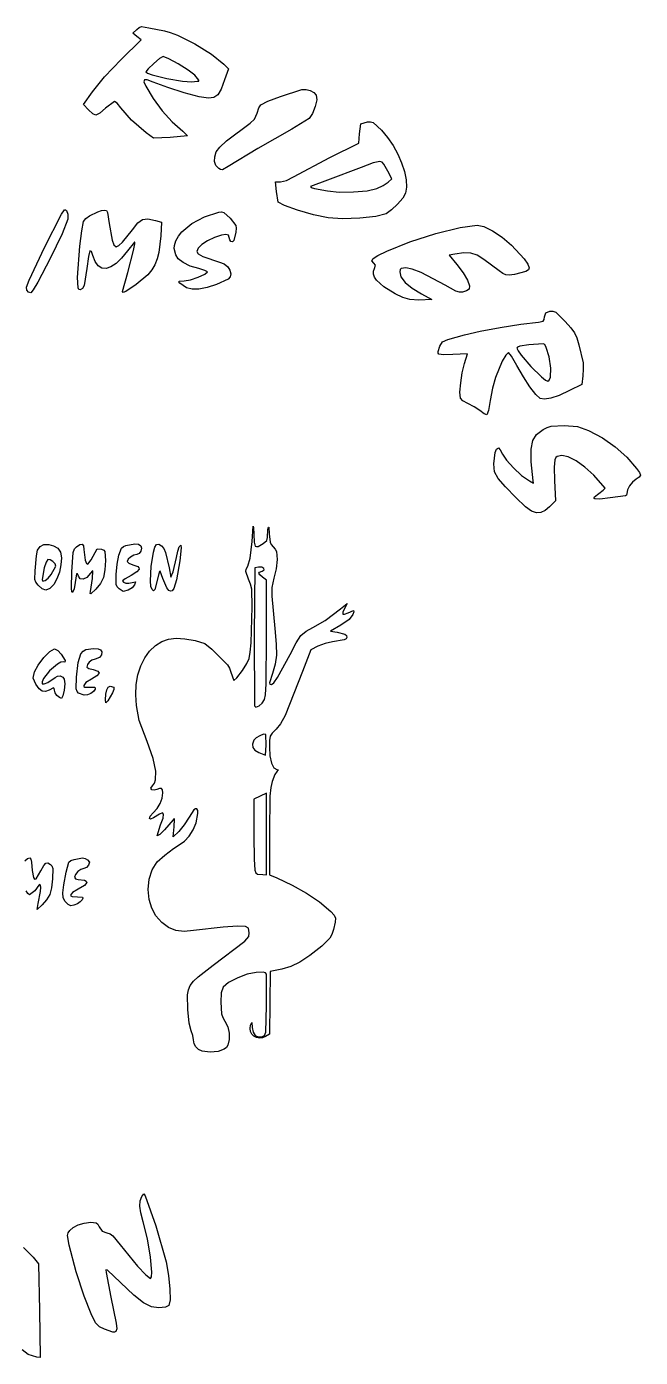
# Model space of a CAD drawing. Extents: x 2 to 289, y 12 to 268.
# Drawn here: x 176.7 to 288.7, y 16.5 to 259.3 of the extents above; entities that cross this region are included whole.
import ezdxf

# ---------------------------------------------------------------- set-up
doc = ezdxf.new("R2010")
doc.units = 0

msp = doc.modelspace()

# ---------------------------------------------------------------- linework, layer by layer
at = {"layer": 'Layer 1'}
for p, q in [((196.096681, 258.116284), (196.831862, 258.797628)), ((196.848671, 257.524768), (196.096681, 258.116284)), ((196.831862, 258.797628), (197.274495, 259.172009)), ((197.60066, 256.933253), (196.848671, 257.524768)), ((197.274495, 259.172009), (197.662127, 259.331256)), ((197.662127, 259.331256), (198.98086, 259.106015)), ((198.98086, 259.106015), (201.883775, 258.537877)), ((201.883775, 258.537877), (202.921647, 258.278648)), ((202.921647, 258.278648), (204.250295, 257.763866)), ((204.250295, 257.763866), (207.376221, 256.19421)), ((193.987849, 253.36065), (197.60066, 256.933253)), ((207.376221, 256.19421), (210.454163, 254.282043)), ((190.950249, 250.148796), (193.987849, 253.36065)), ((199.890928, 252.592503), (198.881213, 251.642991)), ((200.96518, 253.484973), (199.890928, 252.592503)), ((201.60602, 253.880269), (200.96518, 253.484973)), ((202.663145, 253.481692), (201.60602, 253.880269)), ((204.387854, 252.531033), (202.663145, 253.481692)), ((206.163269, 251.395902), (204.387854, 252.531033)), ((210.454163, 254.282043), (212.676732, 252.480501)), ((188.720389, 247.44353), (190.950249, 250.148796)), ((198.881213, 251.642991), (198.433986, 251.076565)), ((198.433986, 251.076565), (198.759837, 250.853203)), ((198.759837, 250.853203), (199.626361, 250.555921)), ((199.626361, 250.555921), (202.315252, 249.884377)), ((207.372512, 250.443907), (206.163269, 251.395902)), ((208.149418, 249.545552), (207.372512, 250.443907)), ((212.676732, 252.480501), (213.513921, 251.60521)), ((213.513921, 251.60521), (212.833475, 249.606529)), ((198.190185, 249.628371), (198.124842, 249.255823)), ((198.124842, 249.255823), (198.467974, 248.44749)), ((198.72333, 249.599168), (198.190185, 249.628371)), ((198.467974, 248.44749), (199.799761, 246.188068)), ((199.783607, 249.202251), (198.72333, 249.599168)), ((202.449783, 248.200231), (199.783607, 249.202251)), ((202.315252, 249.884377), (205.168309, 249.351492)), ((205.458226, 247.25131), (202.449783, 248.200231)), ((205.168309, 249.351492), (206.85318, 249.246825)), ((206.85318, 249.246825), (207.82768, 249.364712)), ((207.82768, 249.364712), (208.11181, 249.398802)), ((207.82768, 249.364712), (207.82768, 249.364712)), ((208.11181, 249.398802), (208.149418, 249.545552)), ((212.186763, 247.916445), (211.572046, 246.896018)), ((212.833475, 249.606529), (212.186763, 247.916445)), ((223.035803, 246.606016), (226.938431, 247.859669)), ((226.938431, 247.859669), (227.726343, 247.849505)), ((227.726343, 247.849505), (228.470912, 247.652442)), ((187.065742, 245.099013), (188.720389, 247.44353)), ((192.763894, 245.695823), (191.125404, 244.425823)), ((193.207421, 245.343486), (192.763894, 245.695823)), ((193.879524, 244.496378), (193.207421, 245.343486)), ((199.799761, 246.188068), (201.442601, 243.978327)), ((208.161973, 246.543169), (205.458226, 247.25131)), ((209.914058, 246.263485), (208.161973, 246.543169)), ((210.85819, 246.395086), (209.914058, 246.263485)), ((211.572046, 246.896018), (210.85819, 246.395086)), ((219.424163, 245.087165), (220.712356, 245.702174)), ((220.712356, 245.702174), (223.035803, 246.606016)), ((228.470912, 247.652442), (229.103831, 247.295931)), ((229.103831, 247.295931), (229.556795, 246.807423)), ((229.630559, 245.992856), (229.359847, 244.744356)), ((229.556795, 246.807423), (229.630559, 245.992856)), ((188.007447, 244.127418), (187.065742, 245.099013)), ((188.792749, 243.441229), (188.007447, 244.127418)), ((189.358414, 243.155823), (188.792749, 243.441229)), ((190.046287, 243.528885), (189.358414, 243.155823)), ((191.125404, 244.425823), (190.046287, 243.528885)), ((195.839667, 242.242913), (193.879524, 244.496378)), ((201.442601, 243.978327), (203.280812, 241.958813)), ((218.266808, 242.454818), (218.750072, 243.565175)), ((218.750072, 243.565175), (219.095137, 244.537478)), ((219.095137, 244.537478), (219.424163, 245.087165)), ((228.868821, 243.472708), (228.281645, 242.588694)), ((229.359847, 244.744356), (228.868821, 243.472708)), ((198.505369, 239.959602), (195.839667, 242.242913)), ((203.280812, 241.958813), (205.198712, 240.270072)), ((213.17447, 238.479633), (217.515451, 241.688936)), ((217.515451, 241.688936), (218.266808, 242.454818)), ((225.113074, 240.646918), (218.870008, 237.087305)), ((228.281645, 242.588694), (225.113074, 240.646918)), ((237.435221, 239.768106), (237.71604, 241.60973)), ((237.71604, 241.60973), (238.872903, 241.930761)), ((238.872903, 241.930761), (239.460905, 241.977873)), ((239.460905, 241.977873), (239.959014, 241.818798)), ((239.959014, 241.818798), (241.454858, 240.437024)), ((241.454858, 240.437024), (242.560425, 239.128151)), ((199.846754, 238.954228), (198.505369, 239.959602)), ((198.505369, 239.959602), (198.505369, 239.959602)), ((202.879813, 239.118304), (199.846754, 238.954228)), ((206.045379, 239.399569), (202.879813, 239.118304)), ((205.198712, 240.270072), (206.045379, 239.399569)), ((211.949575, 237.34718), (213.17447, 238.479633)), ((232.055419, 235.440466), (237.313518, 238.085602)), ((237.313518, 238.085602), (237.435221, 239.768106)), ((242.560425, 239.128151), (243.558153, 237.651364)), ((211.000796, 234.728383), (211.021523, 235.584589)), ((211.021523, 235.584589), (211.321249, 236.501195)), ((211.321249, 236.501195), (211.949575, 237.34718)), ((218.870008, 237.087305), (213.503764, 233.811262)), ((243.558153, 237.651364), (244.422752, 236.072533)), ((244.422752, 236.072533), (245.128933, 234.457529)), ((211.250539, 233.9919), (211.000796, 234.728383)), ((211.762221, 233.434464), (211.250539, 233.9919)), ((212.109804, 233.23716), (211.762221, 233.434464)), ((211.762221, 233.434464), (211.762221, 233.434464)), ((212.437916, 233.217315), (212.109804, 233.23716)), ((213.503764, 233.811262), (212.437916, 233.217315)), ((225.401511, 231.907797), (232.055419, 235.440466)), ((237.743382, 233.607122), (231.595097, 231.29492)), ((239.935825, 234.50126), (237.743382, 233.607122)), ((241.168255, 234.730522), (239.935825, 234.50126)), ((241.571231, 234.575701), (241.168255, 234.730522)), ((241.91032, 234.23051), (241.571231, 234.575701)), ((242.631663, 232.936824), (241.91032, 234.23051)), ((245.128933, 234.457529), (245.651407, 232.872225)), ((222.304791, 229.256378), (222.112626, 231.020267)), ((222.112626, 231.020267), (223.059162, 231.020267)), ((223.059162, 231.020267), (224.127573, 231.261025)), ((224.127573, 231.261025), (225.401511, 231.907797)), ((231.595097, 231.29492), (228.524449, 230.165159)), ((241.758741, 230.344006), (242.642743, 230.943539)), ((243.323082, 231.57237), (242.631663, 232.936824)), ((242.642743, 230.943539), (243.323082, 231.57237)), ((245.651407, 232.872225), (245.964885, 231.38249)), ((245.964885, 231.38249), (246.044077, 230.054198)), ((222.606249, 227.299322), (222.304791, 229.256378)), ((228.524449, 230.165159), (228.62923, 229.952419)), ((228.62923, 229.952419), (229.230005, 229.770113)), ((229.230005, 229.770113), (231.595097, 229.342061)), ((231.595097, 229.342061), (233.726219, 229.144216)), ((233.726219, 229.144216), (236.336247, 229.171954)), ((236.336247, 229.171954), (238.824113, 229.395633)), ((238.824113, 229.395633), (240.588749, 229.785607)), ((240.588749, 229.785607), (241.758741, 230.344006)), ((240.588749, 229.785607), (240.588749, 229.785607)), ((245.863694, 228.953218), (245.335008, 228.045414)), ((246.044077, 230.054198), (245.863694, 228.953218)), ((183.065271, 225.12251), (183.641208, 225.885249)), ((183.641208, 225.885249), (183.814056, 225.910714)), ((183.814056, 225.910714), (183.957889, 225.779872)), ((190.349202, 225.799908), (190.955097, 225.871233)), ((190.955097, 225.871233), (191.258939, 225.753496)), ((223.731026, 226.680372), (222.606249, 227.299322)), ((226.122162, 225.84216), (223.731026, 226.680372)), ((229.037832, 225.01718), (226.122162, 225.84216)), ((243.293631, 225.875441), (242.302058, 225.167218)), ((244.391467, 226.927164), (243.293631, 225.875441)), ((245.335008, 228.045414), (244.391467, 226.927164)), ((179.990078, 219.04958), (183.065271, 225.12251)), ((184.230129, 224.176486), (183.178302, 221.518518)), ((183.957889, 225.779872), (184.223593, 225.100456)), ((184.223593, 225.100456), (184.230129, 224.176486)), ((186.775294, 222.089139), (187.118061, 223.752492)), ((187.118061, 223.752492), (187.541911, 224.347738)), ((187.541911, 224.347738), (188.183277, 224.785496)), ((188.183277, 224.785496), (189.685097, 225.527207)), ((189.685097, 225.527207), (190.349202, 225.799908)), ((191.258939, 225.753496), (191.462182, 225.399572)), ((191.462182, 225.399572), (191.751743, 223.412612)), ((191.751743, 223.412612), (192.292116, 220.391302)), ((196.037121, 222.225729), (197.025256, 223.505642)), ((197.025256, 223.505642), (197.863538, 224.139997)), ((197.863538, 224.139997), (198.838249, 224.245645)), ((198.838249, 224.245645), (200.23567, 223.939436)), ((200.23567, 223.939436), (201.331796, 223.635087)), ((201.331796, 223.635087), (201.189912, 221.189344)), ((205.04844, 221.891245), (206.863036, 223.398574)), ((206.863036, 223.398574), (209.185394, 224.651283)), ((209.185394, 224.651283), (211.794505, 225.501922)), ((211.794505, 225.501922), (212.255326, 225.550297)), ((212.255326, 225.550297), (212.671591, 225.418676)), ((212.671591, 225.418676), (213.829386, 224.3573)), ((213.829386, 224.3573), (214.853423, 223.05233)), ((231.736209, 224.437925), (229.037832, 225.01718)), ((234.344642, 224.263), (231.736209, 224.437925)), ((231.736209, 224.437925), (231.736209, 224.437925)), ((237.521634, 224.363964), (234.344642, 224.263)), ((240.447376, 224.684233), (237.521634, 224.363964)), ((242.302058, 225.167218), (240.447376, 224.684233)), ((183.178302, 221.518518), (180.992326, 216.995763)), ((186.415488, 219.266407), (186.775294, 222.089139)), ((194.221519, 219.974318), (196.037121, 222.225729)), ((201.189912, 221.189344), (200.848664, 218.135176)), ((203.962615, 220.276747), (204.400618, 221.088177)), ((204.400618, 221.088177), (205.04844, 221.891245)), ((212.256145, 221.258948), (210.999059, 220.838344)), ((213.082415, 221.405023), (212.256145, 221.258948)), ((213.535738, 221.277404), (213.082415, 221.405023)), ((213.673986, 220.876924), (213.535738, 221.277404)), ((214.898825, 221.837826), (214.518274, 220.291973)), ((214.853423, 223.05233), (214.958251, 222.528481)), ((214.958251, 222.528481), (214.898825, 221.837826)), ((246.600021, 220.051361), (251.362991, 221.576943)), ((251.362991, 221.576943), (255.782923, 222.688237)), ((255.782923, 222.688237), (258.92931, 223.118045)), ((258.92931, 223.118045), (260.152286, 222.833947)), ((260.152286, 222.833947), (261.723855, 222.056277)), ((261.723855, 222.056277), (263.453259, 220.89697)), ((177.161223, 213.048215), (179.990078, 219.04958)), ((186.016209, 213.57408), (186.415488, 219.266407)), ((192.292116, 220.391302), (192.650601, 219.493394)), ((192.650601, 219.493394), (193.019302, 219.166934)), ((193.019302, 219.166934), (193.527945, 219.374116)), ((193.527945, 219.374116), (194.221519, 219.974318)), ((196.377681, 220.013601), (195.135348, 218.407592)), ((196.225536, 218.471942), (196.447282, 219.695554)), ((196.452787, 219.985505), (196.377681, 220.013601)), ((196.447282, 219.695554), (196.452787, 219.985505)), ((203.637165, 218.822541), (203.686608, 219.398693)), ((203.916551, 217.69552), (203.637165, 218.822541)), ((203.686608, 219.398693), (203.962615, 220.276747)), ((207.997735, 218.923776), (207.74732, 218.315458)), ((208.686073, 219.595838), (207.997735, 218.923776)), ((209.717968, 220.258432), (208.686073, 219.595838)), ((210.999059, 220.838344), (209.717968, 220.258432)), ((213.764658, 220.43283), (213.673986, 220.876924)), ((213.986135, 220.152292), (213.764658, 220.43283)), ((214.26261, 220.087832), (213.986135, 220.152292)), ((214.518274, 220.291973), (214.26261, 220.087832)), ((242.424523, 218.378684), (246.600021, 220.051361)), ((263.453259, 220.89697), (265.149739, 219.467961)), ((265.149739, 219.467961), (267.46908, 216.971052)), ((180.992326, 216.995763), (178.731743, 212.707696)), ((188.006147, 217.381399), (187.702608, 215.215823)), ((188.273512, 218.426721), (188.006147, 217.381399)), ((188.530786, 218.286164), (188.273512, 218.426721)), ((188.810889, 217.580055), (188.530786, 218.286164)), ((189.228619, 216.463587), (188.810889, 217.580055)), ((189.775448, 215.698619), (189.228619, 216.463587)), ((193.027984, 216.124204), (192.077643, 215.497943)), ((194.050981, 217.094579), (193.027984, 216.124204)), ((195.135348, 218.407592), (194.050981, 217.094579)), ((195.156734, 214.442889), (196.225536, 218.471942)), ((200.542361, 216.932867), (200.113984, 215.884296)), ((200.848664, 218.135176), (200.542361, 216.932867)), ((204.344956, 216.967083), (203.916551, 217.69552)), ((205.249628, 216.265318), (204.344956, 216.967083)), ((206.533649, 215.64861), (205.249628, 216.265318)), ((207.74732, 218.315458), (208.025248, 217.887992)), ((208.025248, 217.887992), (208.834882, 217.40914)), ((208.834882, 217.40914), (211.904366, 216.365255)), ((211.904366, 216.365255), (212.757711, 216.023046)), ((239.723422, 216.580627), (239.948995, 217.01803)), ((240.040956, 216.183916), (239.723422, 216.580627)), ((239.948995, 217.01803), (240.81644, 217.587068)), ((240.373416, 215.77748), (240.040956, 216.183916)), ((240.81644, 217.587068), (242.424523, 218.378684)), ((254.82458, 217.810114), (253.782951, 217.614712)), ((253.782951, 217.614712), (255.206607, 215.921378)), ((256.467762, 218.035829), (254.82458, 217.810114)), ((257.758427, 217.979158), (256.467762, 218.035829)), ((258.906852, 217.602768), (257.758427, 217.979158)), ((260.123311, 216.869323), (258.906852, 217.602768)), ((262.921764, 214.781336), (260.123311, 216.869323)), ((267.46908, 216.971052), (268.168946, 215.976413)), ((187.702608, 215.215823), (187.217972, 212.103546)), ((190.440087, 215.283674), (189.775448, 215.698619)), ((191.211248, 215.217274), (190.440087, 215.283674)), ((192.077643, 215.497943), (191.211248, 215.217274)), ((194.200653, 210.975736), (195.156734, 214.442889)), ((198.796152, 214.060032), (196.705451, 212.28571)), ((199.539819, 214.94238), (198.796152, 214.060032)), ((200.113984, 215.884296), (199.539819, 214.94238)), ((208.100097, 215.175344), (206.533649, 215.64861)), ((208.019692, 213.600783), (209.217805, 214.134959)), ((209.246184, 214.845354), (208.100097, 215.175344)), ((209.217805, 214.134959), (209.722875, 214.571676)), ((209.722875, 214.571676), (209.246184, 214.845354)), ((212.757711, 216.023046), (213.403838, 215.527272)), ((213.403838, 215.527272), (213.81319, 214.909127)), ((213.859891, 213.676102), (213.482456, 213.245729)), ((213.81319, 214.909127), (213.956209, 214.199806)), ((213.956209, 214.199806), (213.859891, 213.676102)), ((240.006911, 214.155912), (240.01308, 214.689093)), ((240.185269, 213.609909), (240.006911, 214.155912)), ((240.01308, 214.689093), (240.201185, 215.212668)), ((240.201185, 215.212668), (240.373416, 215.77748)), ((244.850659, 215.001366), (244.772121, 214.600305)), ((244.772121, 214.600305), (244.993925, 213.675668)), ((245.016166, 215.225943), (244.850659, 215.001366)), ((244.993925, 213.675668), (245.791023, 212.638039)), ((245.886859, 215.327492), (245.016166, 215.225943)), ((247.052662, 215.086104), (245.886859, 215.327492)), ((248.70093, 214.442863), (247.052662, 215.086104)), ((253.043986, 212.129923), (248.70093, 214.442863)), ((255.206607, 215.921378), (256.352815, 214.419675)), ((256.352815, 214.419675), (257.141053, 213.096745)), ((263.594928, 214.263449), (262.921764, 214.781336)), ((264.121388, 214.019743), (263.594928, 214.263449)), ((264.7451, 213.992817), (264.121388, 214.019743)), ((265.710021, 214.125268), (264.7451, 213.992817)), ((267.776839, 214.636604), (265.710021, 214.125268)), ((268.266847, 214.953436), (267.776839, 214.636604)), ((268.168946, 215.976413), (268.425097, 215.324521)), ((268.425097, 215.324521), (268.266847, 214.953436)), ((176.718646, 211.789998), (177.161223, 213.048215)), ((176.726712, 211.220171), (176.718646, 211.789998)), ((177.904582, 211.307758), (177.456098, 210.753796)), ((178.731743, 212.707696), (177.904582, 211.307758)), ((186.097941, 211.653813), (186.016209, 213.57408)), ((186.238557, 211.349025), (186.097941, 211.653813)), ((186.479849, 211.314575), (186.238557, 211.349025)), ((186.914599, 211.527132), (186.479849, 211.314575)), ((187.217972, 212.103546), (186.914599, 211.527132)), ((196.705451, 212.28571), (194.799836, 211.00814)), ((204.502553, 212.748774), (204.549757, 212.882884)), ((204.659555, 212.514615), (204.502553, 212.748774)), ((204.549757, 212.882884), (205.446938, 212.958045)), ((205.893554, 211.676767), (204.659555, 212.514615)), ((205.446938, 212.958045), (206.604187, 213.148646)), ((206.887836, 211.426726), (205.893554, 211.676767)), ((205.893554, 211.676767), (205.893554, 211.676767)), ((206.604187, 213.148646), (208.019692, 213.600783)), ((208.15334, 211.445165), (206.887836, 211.426726)), ((209.653897, 211.728142), (208.15334, 211.445165)), ((211.353338, 212.271717), (209.653897, 211.728142)), ((213.482456, 213.245729), (211.353338, 212.271717)), ((240.55074, 213.047871), (240.185269, 213.609909)), ((241.853378, 211.862827), (240.55074, 213.047871)), ((243.935535, 210.575065), (241.853378, 211.862827)), ((245.791023, 212.638039), (247.070812, 211.580818)), ((247.070812, 211.580818), (248.740693, 210.597406)), ((255.029934, 211.074008), (253.043986, 212.129923)), ((257.429982, 211.419742), (256.942915, 211.114599)), ((257.141053, 213.096745), (257.517911, 212.060722)), ((257.517911, 212.060722), (257.429982, 211.419742)), ((177.063264, 210.854667), (176.726712, 211.220171)), ((176.726712, 211.220171), (176.726712, 211.220171)), ((177.456098, 210.753796), (177.063264, 210.854667)), ((194.347072, 210.841591), (194.200653, 210.975736)), ((194.200653, 210.975736), (194.200653, 210.975736)), ((194.799836, 211.00814), (194.347072, 210.841591)), ((245.347689, 209.883898), (243.935535, 210.575065)), ((243.935535, 210.575065), (243.935535, 210.575065)), ((246.637128, 209.530494), (245.347689, 209.883898)), ((248.253161, 209.447345), (246.637128, 209.530494)), ((250.645097, 209.566939), (248.253161, 209.447345)), ((248.740693, 210.597406), (250.645097, 209.566939)), ((255.662981, 210.902299), (255.029934, 211.074008)), ((256.209907, 210.908753), (255.662981, 210.902299)), ((256.942915, 211.114599), (256.209907, 210.908753)), ((271.192427, 206.366646), (271.426373, 207.11995)), ((271.426373, 207.11995), (272.180205, 207.401025)), ((272.180205, 207.401025), (272.721316, 207.424971)), ((272.721316, 207.424971), (273.237242, 207.207786)), ((273.237242, 207.207786), (274.974823, 205.525759)), ((259.437149, 203.758164), (263.095756, 204.453657)), ((263.095756, 204.453657), (266.879034, 205.040266)), ((266.879034, 205.040266), (270.118431, 205.402812)), ((270.118431, 205.402812), (270.957222, 205.6132)), ((270.957222, 205.6132), (271.116142, 205.89141)), ((271.116142, 205.89141), (271.192427, 206.366646)), ((274.974823, 205.525759), (276.014423, 204.370536)), ((276.014423, 204.370536), (276.662667, 203.471662)), ((252.082492, 201.058797), (252.562795, 201.82717)), ((252.562795, 201.82717), (253.564159, 202.241872)), ((253.564159, 202.241872), (256.571764, 203.068967)), ((256.571764, 203.068967), (259.437149, 203.758164)), ((276.662667, 203.471662), (277.090255, 202.538446)), ((277.090255, 202.538446), (277.467884, 201.280197)), ((251.781621, 200.055568), (252.082492, 201.058797)), ((251.786906, 199.752432), (251.781621, 200.055568)), ((251.932156, 199.558114), (251.786906, 199.752432)), ((252.75101, 199.425435), (251.932156, 199.558114)), ((254.455097, 199.516529), (252.75101, 199.425435)), ((257.132568, 199.62874), (254.455097, 199.516529)), ((256.601002, 197.859156), (257.132568, 199.62874)), ((264.151851, 199.382834), (263.500612, 198.267591)), ((264.615097, 199.882407), (264.151851, 199.382834)), ((265.187479, 199.222887), (264.615097, 199.882407)), ((266.16732, 197.51629), (265.187479, 199.222887)), ((266.285699, 200.856042), (266.16732, 200.664547)), ((266.16732, 200.664547), (266.380371, 200.182039)), ((266.665267, 201.009966), (266.285699, 200.856042)), ((266.380371, 200.182039), (266.948217, 199.392138)), ((268.354542, 201.243926), (266.665267, 201.009966)), ((266.948217, 199.392138), (268.720453, 197.348453)), ((270.931155, 201.479672), (268.354542, 201.243926)), ((271.229714, 201.31388), (270.931155, 201.479672)), ((271.528658, 200.802059), (271.229714, 201.31388)), ((272.051748, 199.08902), (271.528658, 200.802059)), ((277.467884, 201.280197), (278.219145, 197.958828)), ((256.195278, 196.189854), (256.601002, 197.859156)), ((263.500612, 198.267591), (262.225423, 195.319156)), ((267.333876, 195.436019), (266.16732, 197.51629)), ((268.720453, 197.348453), (270.628344, 195.450078)), ((272.348528, 197.037936), (272.051748, 199.08902)), ((272.267099, 195.346185), (272.348528, 197.037936)), ((278.276901, 196.819574), (278.174952, 195.60919)), ((278.219145, 197.958828), (278.276901, 196.819574)), ((255.769733, 192.635818), (255.901895, 194.312662)), ((255.901895, 194.312662), (256.195278, 196.189854)), ((262.225423, 195.319156), (261.718682, 193.383775)), ((268.522472, 193.610569), (267.333876, 195.436019)), ((270.628344, 195.450078), (271.365759, 194.841816)), ((271.365759, 194.841816), (271.816206, 194.613601)), ((271.816206, 194.613601), (272.058805, 194.828797)), ((272.058805, 194.828797), (272.267099, 195.346185)), ((272.267099, 195.346185), (272.267099, 195.346185)), ((278.174952, 195.60919), (277.978156, 194.034088)), ((255.847672, 191.567559), (255.769733, 192.635818)), ((261.718682, 193.383775), (261.298936, 191.108497)), ((269.596058, 192.23393), (268.522472, 193.610569)), ((270.417584, 191.500094), (269.596058, 192.23393)), ((273.866013, 192.043442), (272.352124, 191.516053)), ((275.770365, 192.924032), (273.866013, 192.043442)), ((277.978156, 194.034088), (275.770365, 192.924032)), ((256.319877, 191.042178), (255.847672, 191.567559)), ((257.226252, 190.555883), (256.319877, 191.042178)), ((258.362838, 189.986456), (257.226252, 190.555883)), ((259.405679, 189.262755), (258.362838, 189.986456)), ((261.298936, 191.108497), (260.964086, 189.306845)), ((271.20916, 191.33667), (270.417584, 191.500094)), ((272.352124, 191.516053), (271.20916, 191.33667)), ((260.177199, 188.697842), (259.405679, 189.262755)), ((259.405679, 189.262755), (259.405679, 189.262755)), ((260.661455, 188.510181), (260.177199, 188.697842)), ((260.964086, 189.306845), (260.661455, 188.510181)), ((269.046976, 183.824875), (269.737551, 184.918783)), ((269.737551, 184.918783), (270.931267, 185.80378)), ((270.931267, 185.80378), (271.704036, 186.211822)), ((271.704036, 186.211822), (272.43936, 186.441543)), ((272.43936, 186.441543), (274.775097, 186.557734)), ((274.775097, 186.557734), (277.205099, 186.397782)), ((277.205099, 186.397782), (279.203706, 185.659672)), ((279.203706, 185.659672), (281.769619, 184.275278)), ((262.181123, 181.615276), (262.448819, 182.246362)), ((262.448819, 182.246362), (262.775954, 182.478045)), ((262.775954, 182.478045), (263.115075, 182.145007)), ((263.115075, 182.145007), (263.52108, 181.344299)), ((268.762756, 182.257856), (269.046976, 183.824875)), ((268.788106, 179.953528), (268.762756, 182.257856)), ((281.769619, 184.275278), (284.106615, 182.640796)), ((284.106615, 182.640796), (286.190726, 180.7752)), ((261.933986, 179.538684), (262.181123, 181.615276)), ((263.52108, 181.344299), (264.248848, 180.222092)), ((264.248848, 180.222092), (265.519929, 178.822617)), ((269.156665, 176.437126), (268.788106, 179.953528)), ((273.101237, 180.30883), (272.962258, 178.929787)), ((273.274343, 180.694427), (273.101237, 180.30883)), ((273.53017, 180.925343), (273.274343, 180.694427)), ((274.330908, 181.066934), (273.53017, 180.925343)), ((275.515637, 180.808052), (274.330908, 181.066934)), ((276.961964, 180.078406), (275.515637, 180.808052)), ((278.554678, 178.948492), (276.961964, 180.078406)), ((286.190726, 180.7752), (287.997985, 178.697464)), ((262.098281, 178.114746), (261.933986, 179.538684)), ((262.766429, 176.898026), (262.098281, 178.114746)), ((265.519929, 178.822617), (267.022071, 177.45719)), ((267.022071, 177.45719), (268.443021, 176.437126)), ((272.962258, 178.929787), (273.031385, 176.500604)), ((280.178566, 177.488808), (278.554678, 178.948492)), ((282.254, 175.139257), (280.178566, 177.488808)), ((287.997985, 178.697464), (288.52437, 177.957072)), ((288.68818, 177.484079), (288.481648, 177.127545)), ((288.52437, 177.957072), (288.68818, 177.484079)), ((264.074507, 175.36227), (262.766429, 176.898026)), ((265.93657, 173.439542), (264.074507, 175.36227)), ((268.443021, 176.437126), (269.21716, 176.040651)), ((269.21716, 176.040651), (269.156665, 176.437126)), ((273.031385, 176.500604), (273.208324, 172.801531)), ((281.910542, 174.72884), (282.254, 175.139257)), ((286.348562, 174.83337), (286.205112, 174.166505)), ((286.728637, 175.560366), (286.348562, 174.83337)), ((287.269923, 176.232938), (286.728637, 175.560366)), ((287.897006, 176.73653), (287.269923, 176.232938)), ((288.481648, 177.127545), (287.897006, 176.73653)), ((267.73057, 171.74525), (265.93657, 173.439542)), ((273.208324, 172.801531), (272.119911, 171.713121)), ((280.212717, 173.314677), (280.291432, 173.512943)), ((280.352148, 173.186628), (280.212717, 173.314677)), ((280.291432, 173.512943), (281.084788, 174.127044)), ((281.303953, 173.134254), (280.352148, 173.186628)), ((281.084788, 174.127044), (281.910542, 174.72884)), ((283.183866, 173.341975), (281.303953, 173.134254)), ((285.993445, 173.719225), (283.183866, 173.341975)), ((286.142934, 173.85471), (285.993445, 173.719225)), ((286.205112, 174.166505), (286.142934, 173.85471)), ((268.834455, 170.894798), (267.73057, 171.74525)), ((269.730958, 170.647157), (268.834455, 170.894798)), ((268.834455, 170.894798), (268.834455, 170.894798)), ((270.539031, 170.691448), (269.730958, 170.647157)), ((271.316181, 171.041996), (270.539031, 170.691448)), ((272.119911, 171.713121), (271.316181, 171.041996)), ((217.843362, 165.403601), (218.073113, 168.16259)), ((218.073113, 168.16259), (218.118746, 167.926145)), ((218.118746, 167.926145), (218.148174, 166.744156)), ((220.649363, 166.103057), (220.732251, 167.571033)), ((220.732251, 167.571033), (220.848213, 167.995765)), ((220.848213, 167.995765), (220.919633, 168.035671)), ((220.919633, 168.035671), (220.982876, 166.79335)), ((217.5217, 162.349241), (217.843362, 165.403601)), ((218.148174, 166.744156), (218.21512, 165.249191)), ((218.21512, 165.249191), (218.433411, 164.548452)), ((219.841654, 164.995013), (220.536441, 165.561398)), ((220.536441, 165.561398), (220.649363, 166.103057)), ((220.982876, 166.79335), (221.136546, 165.272628)), ((221.136546, 165.272628), (221.35548, 164.819716)), ((178.243459, 160.032421), (178.496256, 162.792726)), ((178.496256, 162.792726), (178.699531, 163.788868)), ((178.699531, 163.788868), (179.165883, 164.487907)), ((179.165883, 164.487907), (179.860507, 164.8578)), ((179.860507, 164.8578), (180.748599, 164.866501)), ((180.748599, 164.866501), (181.643057, 164.57865)), ((181.643057, 164.57865), (182.397736, 164.148443)), ((182.397736, 164.148443), (182.867365, 163.431567)), ((182.867365, 163.431567), (183.049557, 162.384177)), ((184.988053, 159.851561), (185.232111, 163.359649)), ((185.232111, 163.359649), (185.445987, 164.031613)), ((185.445987, 164.031613), (185.800261, 164.428283)), ((185.800261, 164.428283), (186.423086, 164.860673)), ((186.423086, 164.860673), (186.842196, 164.927099)), ((186.842196, 164.927099), (187.084895, 164.61753)), ((187.084895, 164.61753), (187.178487, 163.921934)), ((187.178487, 163.921934), (187.413992, 161.971797)), ((188.484491, 162.039688), (189.576868, 164.076781)), ((189.576868, 164.076781), (190.357351, 163.975629)), ((190.357351, 163.975629), (190.769946, 163.830498)), ((190.769946, 163.830498), (190.990718, 163.549559)), ((190.990718, 163.549559), (191.094634, 161.915783)), ((193.201728, 161.269577), (193.52166, 162.911203)), ((193.52166, 162.911203), (194.03023, 164.152732)), ((194.03023, 164.152732), (194.360112, 164.462981)), ((194.360112, 164.462981), (194.820565, 164.675092)), ((194.820565, 164.675092), (196.477154, 164.966564)), ((196.258602, 162.876477), (195.682709, 162.559733)), ((196.812543, 163.004712), (196.258602, 162.876477)), ((196.477154, 164.966564), (197.115159, 164.875144)), ((197.242172, 163.187866), (196.812543, 163.004712)), ((197.115159, 164.875144), (197.520261, 164.627489)), ((197.55086, 163.628355), (197.242172, 163.187866)), ((197.520261, 164.627489), (197.667319, 164.162717)), ((197.667319, 164.162717), (197.55086, 163.628355)), ((199.42998, 160.853593), (199.837257, 163.458863)), ((199.837257, 163.458863), (200.111782, 164.375785)), ((200.111782, 164.375785), (200.414159, 164.842009)), ((200.414159, 164.842009), (200.839175, 164.896075)), ((200.839175, 164.896075), (201.299978, 164.62694)), ((201.299978, 164.62694), (201.725518, 164.098535)), ((201.725518, 164.098535), (202.044743, 163.374792)), ((202.044743, 163.374792), (202.701912, 160.605823)), ((204.038773, 162.463062), (204.272916, 163.610118)), ((204.272916, 163.610118), (204.567357, 164.432389)), ((204.567357, 164.432389), (204.818554, 164.719381)), ((204.922967, 164.260601), (204.639508, 161.868117)), ((204.818554, 164.719381), (204.922967, 164.260601)), ((218.433411, 164.548452), (218.63975, 164.454149)), ((218.63975, 164.454149), (218.932454, 164.50828)), ((218.932454, 164.50828), (219.841654, 164.995013)), ((221.35548, 164.819716), (221.71732, 164.415823)), ((221.71732, 164.415823), (222.079356, 164.014061)), ((222.079356, 164.014061), (222.293914, 163.571998)), ((222.293914, 163.571998), (222.422875, 162.099947)), ((179.928314, 160.580414), (179.525097, 158.442087)), ((180.271899, 161.595384), (179.928314, 160.580414)), ((180.567528, 162.07696), (180.271899, 161.595384)), ((180.986608, 162.034708), (180.567528, 162.07696)), ((181.480833, 161.738832), (180.986608, 162.034708)), ((181.216661, 159.378167), (182.065097, 160.886648)), ((181.892797, 161.314442), (181.480833, 161.738832)), ((182.065097, 160.886648), (181.892797, 161.314442)), ((182.981908, 161.137604), (182.702018, 159.82318)), ((183.049557, 162.384177), (182.981908, 161.137604)), ((187.413992, 161.971797), (187.619562, 161.405761)), ((187.619562, 161.405761), (187.853424, 161.232949)), ((187.853424, 161.232949), (188.484491, 162.039688)), ((191.094634, 161.915783), (191.006809, 160.191848)), ((193.027198, 159.371095), (193.201728, 161.269577)), ((195.230427, 162.156421), (195.04732, 161.768482)), ((195.04732, 161.768482), (195.357325, 161.439161)), ((195.682709, 162.559733), (195.230427, 162.156421)), ((195.357325, 161.439161), (196.102656, 161.149487)), ((196.102656, 161.149487), (196.98661, 160.805044)), ((197.225313, 160.368525), (196.818514, 159.838484)), ((196.98661, 160.805044), (197.186634, 160.598384)), ((197.186634, 160.598384), (197.225313, 160.368525)), ((199.30876, 158.187526), (199.42998, 160.853593)), ((202.701912, 160.605823), (203.033226, 158.912489)), ((203.420226, 159.841232), (204.038773, 162.463062)), ((204.639508, 161.868117), (204.043367, 158.421697)), ((216.677405, 159.933125), (216.757671, 160.35529)), ((216.757671, 160.35529), (217.050374, 160.874654)), ((217.050374, 160.874654), (217.5217, 162.349241)), ((218.330653, 160.605823), (218.238632, 148.235851)), ((218.998205, 160.700271), (218.330653, 160.605823)), ((219.613434, 160.677259), (218.998205, 160.700271)), ((219.997427, 160.481857), (219.613434, 160.677259)), ((220.048843, 160.220399), (219.997427, 160.481857)), ((222.253729, 160.425171), (221.840812, 158.719071)), ((222.422875, 162.099947), (222.253729, 160.425171)), ((178.192392, 158.450463), (178.243459, 160.032421)), ((178.397039, 157.963375), (178.192392, 158.450463)), ((178.811019, 157.421865), (178.397039, 157.963375)), ((179.525097, 158.442087), (179.682824, 158.17677)), ((179.682824, 158.17677), (180.086666, 158.282715)), ((180.086666, 158.282715), (180.632614, 158.702366)), ((180.632614, 158.702366), (181.216661, 159.378167)), ((181.216661, 159.378167), (181.216661, 159.378167)), ((182.247483, 158.572236), (181.655904, 157.516104)), ((182.702018, 159.82318), (182.247483, 158.572236)), ((184.928043, 156.866512), (184.988053, 159.851561)), ((185.571457, 157.909559), (185.360098, 156.741101)), ((185.840132, 159.461358), (185.571457, 157.909559)), ((185.978809, 159.487619), (185.840132, 159.461358)), ((186.150569, 159.074869), (185.978809, 159.487619)), ((186.502511, 158.559817), (186.150569, 159.074869)), ((187.039881, 158.489966), (186.502511, 158.559817)), ((187.692744, 158.84836), (187.039881, 158.489966)), ((188.391162, 159.618045), (187.692744, 158.84836)), ((188.382267, 156.24317), (188.71821, 158.642058)), ((188.680901, 159.997429), (188.391162, 159.618045)), ((188.811805, 160.021457), (188.680901, 159.997429)), ((188.71821, 158.642058), (188.811805, 160.021457)), ((190.717212, 158.834557), (190.181739, 157.711319)), ((191.006809, 160.191848), (190.717212, 158.834557)), ((193.072984, 157.539892), (193.027198, 159.371095)), ((194.660461, 158.601386), (194.200653, 158.205195)), ((194.200653, 158.205195), (194.372355, 157.941314)), ((194.372355, 157.941314), (194.807357, 157.790132)), ((195.765959, 159.213474), (194.660461, 158.601386)), ((195.385508, 157.771755), (195.986654, 157.906294)), ((196.818514, 159.838484), (195.765959, 159.213474)), ((195.986654, 157.906294), (196.571194, 158.049094)), ((196.571194, 158.049094), (196.408362, 157.504195)), ((199.391807, 157.194609), (199.30876, 158.187526)), ((200.847568, 159.476934), (200.074754, 156.645926)), ((200.97566, 159.917133), (200.847568, 159.476934)), ((201.100948, 159.969591), (200.97566, 159.917133)), ((201.589256, 158.630304), (201.100948, 159.969591)), ((202.294824, 156.908902), (201.589256, 158.630304)), ((203.033226, 158.912489), (203.420226, 159.841232)), ((204.043367, 158.421697), (203.550101, 156.8022)), ((217.214075, 158.518296), (216.677405, 159.933125)), ((217.585525, 157.610185), (217.214075, 158.518296)), ((219.072528, 159.590703), (219.211045, 159.821521)), ((219.25291, 159.279286), (219.072528, 159.590703)), ((219.211045, 159.821521), (219.66634, 159.99922)), ((219.754315, 158.859796), (219.25291, 159.279286)), ((219.66634, 159.99922), (220.048843, 160.220399)), ((220.472423, 158.336691), (219.754315, 158.859796)), ((220.468221, 147.814882), (220.472423, 158.336691)), ((221.840812, 158.719071), (221.422034, 157.023907)), ((179.539344, 156.769488), (178.811019, 157.421865)), ((178.811019, 157.421865), (178.811019, 157.421865)), ((180.212001, 156.513601), (179.539344, 156.769488)), ((180.964877, 156.786115), (180.212001, 156.513601)), ((181.655904, 157.516104), (180.964877, 156.786115)), ((184.986169, 156.209778), (184.928043, 156.866512)), ((185.103663, 156.090267), (184.986169, 156.209778)), ((185.360098, 156.741101), (185.103663, 156.090267)), ((188.330651, 155.889182), (188.382267, 156.24317)), ((188.431571, 155.82532), (188.330651, 155.889182)), ((188.382267, 156.24317), (188.382267, 156.24317)), ((189.356289, 156.689544), (188.431571, 155.82532)), ((190.181739, 157.711319), (189.356289, 156.689544)), ((193.260575, 157.105684), (193.072984, 157.539892)), ((193.609699, 156.760539), (193.260575, 157.105684)), ((194.324909, 156.273002), (193.609699, 156.760539)), ((193.609699, 156.760539), (193.609699, 156.760539)), ((195.248527, 156.52765), (194.324909, 156.273002)), ((194.807357, 157.790132), (195.385508, 157.771755)), ((195.939804, 156.93672), (195.248527, 156.52765)), ((196.408362, 157.504195), (195.939804, 156.93672)), ((199.590031, 156.621991), (199.391807, 157.194609)), ((199.848668, 156.40178), (199.590031, 156.621991)), ((199.590031, 156.621991), (199.590031, 156.621991)), ((200.074754, 156.645926), (199.848668, 156.40178)), ((202.633417, 156.464764), (202.294824, 156.908902)), ((202.957846, 156.298735), (202.633417, 156.464764)), ((203.264583, 156.411113), (202.957846, 156.298735)), ((203.550101, 156.8022), (203.264583, 156.411113)), ((217.792168, 156.686142), (217.585525, 157.610185)), ((217.889469, 153.451687), (217.792168, 156.686142)), ((221.422034, 157.023907), (221.418751, 155.411864)), ((221.418751, 155.411864), (222.018868, 149.488629)), ((217.663948, 146.918045), (217.889469, 153.451687)), ((231.184007, 150.99187), (234.004558, 153.106267)), ((234.004558, 153.106267), (235.188966, 154.073375)), ((234.711776, 153.150595), (234.409169, 152.4696)), ((235.188966, 154.073375), (234.711776, 153.150595)), ((228.913986, 149.697463), (231.184007, 150.99187)), ((235.563961, 151.183189), (234.062442, 150.153051)), ((234.409169, 152.4696), (234.404173, 152.132498)), ((234.404173, 152.132498), (234.716248, 152.116937)), ((234.716248, 152.116937), (235.364855, 152.400567)), ((235.364855, 152.400567), (236.345374, 152.793427)), ((236.22808, 152.051419), (235.563961, 151.183189)), ((236.38949, 152.578221), (236.22808, 152.051419)), ((236.345374, 152.793427), (236.38949, 152.578221)), ((218.238632, 148.235851), (218.312656, 135.433175)), ((222.018868, 149.488629), (222.261498, 146.651411)), ((225.86467, 146.886412), (226.768181, 148.214398)), ((226.768181, 148.214398), (227.707043, 149.059896)), ((227.707043, 149.059896), (228.913986, 149.697463)), ((234.062442, 150.153051), (232.173348, 149.047976)), ((232.173348, 149.047976), (233.370224, 148.843653)), ((233.370224, 148.843653), (234.783622, 148.476569)), ((234.783622, 148.476569), (235.050426, 148.23251)), ((235.050426, 148.23251), (235.122875, 147.894545)), ((180.974332, 145.329263), (181.796831, 145.789156)), ((181.796831, 145.789156), (182.376802, 145.511896)), ((187.516096, 145.655197), (188.920241, 145.838985)), ((188.920241, 145.838985), (189.736867, 145.776812)), ((189.736867, 145.776812), (190.217594, 145.594811)), ((199.145919, 145.407024), (200.196899, 146.425382)), ((200.196899, 146.425382), (201.39756, 147.170747)), ((201.39756, 147.170747), (202.610043, 147.58214)), ((202.610043, 147.58214), (203.994597, 147.743891)), ((203.994597, 147.743891), (205.596547, 147.657136)), ((205.596547, 147.657136), (207.46122, 147.323014)), ((207.46122, 147.323014), (209.241516, 146.750984)), ((209.241516, 146.750984), (210.480267, 145.742451)), ((210.480267, 145.742451), (211.936965, 144.279149)), ((217.521367, 145.185039), (217.663948, 146.918045)), ((220.386945, 139.40693), (220.468221, 147.814882)), ((222.261498, 146.651411), (222.280807, 144.650164)), ((224.763776, 144.801378), (225.86467, 146.886412)), ((229.853592, 146.288427), (228.535687, 145.648045)), ((231.178188, 146.785917), (229.853592, 146.288427)), ((232.512184, 147.082756), (231.178188, 146.785917)), ((234.629348, 147.422657), (232.512184, 147.082756)), ((235.019386, 147.623545), (234.629348, 147.422657)), ((235.122875, 147.894545), (235.019386, 147.623545)), ((178.793403, 142.849036), (179.856051, 144.21601)), ((179.856051, 144.21601), (180.974332, 145.329263)), ((182.929021, 143.367415), (182.314921, 143.025749)), ((182.376802, 145.511896), (183.038513, 144.845295)), ((183.376031, 143.413613), (182.929021, 143.367415)), ((183.038513, 144.845295), (183.727236, 143.655901)), ((183.686632, 143.395128), (183.376031, 143.413613)), ((183.727236, 143.655901), (183.686632, 143.395128)), ((185.822505, 140.630106), (186.114764, 143.298842)), ((186.114764, 143.298842), (186.630116, 144.891178)), ((186.630116, 144.891178), (187.017556, 145.361222)), ((187.017556, 145.361222), (187.516096, 145.655197)), ((188.137844, 143.38911), (187.822859, 142.953939)), ((188.617047, 143.726211), (188.137844, 143.38911)), ((189.223018, 143.928823), (188.617047, 143.726211)), ((189.996257, 144.215194), (189.223018, 143.928823)), ((190.350312, 144.732911), (189.996257, 144.215194)), ((190.217594, 145.594811), (190.407163, 145.258379)), ((190.407163, 145.258379), (190.350312, 144.732911)), ((197.547686, 142.688755), (198.258291, 144.150028)), ((198.258291, 144.150028), (199.145919, 145.407024)), ((211.936965, 144.279149), (213.354852, 142.873223)), ((216.880793, 143.119888), (217.307223, 144.070213)), ((217.307223, 144.070213), (217.521367, 145.185039)), ((222.280807, 144.650164), (222.049962, 143.02491)), ((222.511024, 140.601743), (224.763776, 144.801378)), ((228.535687, 145.648045), (227.033627, 141.696934)), ((177.919692, 140.485265), (178.1378, 141.627981)), ((178.1378, 141.627981), (178.793403, 142.849036)), ((180.903647, 141.789172), (179.7786, 140.370191)), ((182.314921, 143.025749), (180.903647, 141.789172)), ((181.896382, 140.580759), (182.341946, 140.838998)), ((182.341946, 140.838998), (182.840924, 140.857192)), ((182.840924, 140.857192), (183.291301, 140.655102)), ((187.822859, 142.953939), (187.709542, 142.457114)), ((187.709542, 142.457114), (188.041153, 142.217138)), ((188.041153, 142.217138), (188.838431, 142.011891)), ((189.548281, 140.890836), (188.556209, 140.285823)), ((188.838431, 142.011891), (189.690587, 141.761177)), ((189.926806, 141.385057), (189.548281, 140.890836)), ((189.690587, 141.761177), (189.926806, 141.385057)), ((196.712232, 139.290807), (197.027776, 141.057562)), ((197.027776, 141.057562), (197.547686, 142.688755)), ((213.354852, 142.873223), (213.72283, 142.249952)), ((213.72283, 142.249952), (213.982122, 141.519758)), ((213.982122, 141.519758), (214.540005, 140.045937)), ((215.083798, 140.485853), (216.101351, 141.880381)), ((216.101351, 141.880381), (216.880793, 143.119888)), ((221.542133, 141.315671), (221.043815, 139.624427)), ((222.049962, 143.02491), (221.542133, 141.315671)), ((227.033627, 141.696934), (223.859535, 133.664792)), ((178.41131, 139.331514), (177.919692, 140.485265)), ((178.974935, 138.507827), (178.41131, 139.331514)), ((179.53981, 138.068321), (178.974935, 138.507827)), ((179.7786, 140.370191), (179.522285, 139.800521)), ((179.522285, 139.800521), (179.576174, 139.435118)), ((179.576174, 139.435118), (179.940188, 139.435147)), ((179.940188, 139.435147), (180.57982, 139.691073)), ((180.57982, 139.691073), (181.896382, 140.580759)), ((181.612805, 138.704355), (180.798986, 138.286863)), ((181.749845, 138.591355), (181.612805, 138.704355)), ((181.782875, 138.261934), (181.749845, 138.591355)), ((183.291301, 140.655102), (183.591059, 140.25249)), ((183.675444, 139.408336), (183.56825, 138.240248)), ((183.591059, 140.25249), (183.675444, 139.408336)), ((185.765496, 138.49147), (185.822505, 140.630106)), ((185.904148, 138.037977), (185.765496, 138.49147)), ((187.530369, 139.645092), (187.123294, 139.127381)), ((187.123294, 139.127381), (187.157566, 138.941613)), ((187.157566, 138.941613), (187.353456, 138.818947)), ((187.353456, 138.818947), (188.239327, 138.806047)), ((188.556209, 140.285823), (187.530369, 139.645092)), ((188.239327, 138.806047), (189.117602, 138.839018)), ((189.203183, 138.454277), (188.942191, 138.051287)), ((189.117602, 138.839018), (189.232858, 138.708577)), ((189.232858, 138.708577), (189.203183, 138.454277)), ((191.327757, 138.324995), (191.601519, 138.835035)), ((191.601519, 138.835035), (191.961496, 139.015823)), ((191.961496, 139.015823), (192.606552, 138.801359)), ((192.596041, 138.411566), (192.368595, 137.754681)), ((192.606552, 138.801359), (192.596041, 138.411566)), ((196.614725, 137.422849), (196.712232, 139.290807)), ((214.540005, 140.045937), (215.083798, 140.485853)), ((220.274933, 137.432273), (220.386945, 139.40693)), ((221.043815, 139.624427), (221.107672, 139.357531)), ((221.107672, 139.357531), (221.364542, 139.29855)), ((221.364542, 139.29855), (221.81641, 139.615467)), ((221.81641, 139.615467), (222.511024, 140.601743)), ((180.137354, 137.999248), (179.53981, 138.068321)), ((180.798986, 138.286863), (180.137354, 137.999248)), ((181.920078, 137.777212), (181.782875, 138.261934)), ((182.24995, 137.274156), (181.920078, 137.777212)), ((182.679912, 136.909652), (182.24995, 137.274156)), ((182.24995, 137.274156), (182.24995, 137.274156)), ((183.05776, 136.758045), (182.679912, 136.909652)), ((183.339135, 137.20467), (183.05776, 136.758045)), ((183.56825, 138.240248), (183.339135, 137.20467)), ((186.18555, 137.746305), (185.904148, 138.037977)), ((187.202374, 137.331464), (186.18555, 137.746305)), ((186.18555, 137.746305), (186.18555, 137.746305)), ((187.827145, 137.425546), (187.202374, 137.331464)), ((188.445298, 137.686931), (187.827145, 137.425546)), ((188.942191, 138.051287), (188.445298, 137.686931)), ((191.105183, 136.511101), (191.156787, 137.534189)), ((191.172009, 135.943791), (191.105183, 136.511101)), ((191.105183, 136.511101), (191.105183, 136.511101)), ((191.156787, 137.534189), (191.327757, 138.324995)), ((191.558291, 136.334712), (191.172009, 135.943791)), ((192.368595, 137.754681), (191.558291, 136.334712)), ((196.748928, 135.488045), (196.614725, 137.422849)), ((219.662333, 135.921553), (220.102893, 136.560475)), ((220.102893, 136.560475), (220.274933, 137.432273)), ((220.102893, 136.560475), (220.102893, 136.560475)), ((197.269964, 132.726775), (196.748928, 135.488045)), ((218.312656, 135.433175), (218.557126, 135.143075)), ((218.557126, 135.143075), (219.110233, 135.414173)), ((219.110233, 135.414173), (219.662333, 135.921553)), ((223.859535, 133.664792), (223.031826, 132.135082)), ((198.68651, 128.870606), (197.269964, 132.726775)), ((222.212566, 131.176728), (221.520975, 130.447713)), ((223.031826, 132.135082), (222.212566, 131.176728)), ((199.786796, 125.773459), (198.68651, 128.870606)), ((218.178755, 129.117892), (217.905974, 128.395271)), ((218.597451, 129.544427), (218.178755, 129.117892)), ((219.263351, 129.950807), (218.597451, 129.544427)), ((219.924493, 130.210553), (219.263351, 129.950807)), ((220.328913, 130.197191), (219.924493, 130.210553)), ((220.390421, 128.225971), (220.328913, 130.197191)), ((220.328913, 130.197191), (220.328913, 130.197191)), ((221.031401, 129.109767), (221.011764, 127.895085)), ((221.164196, 129.859684), (221.031401, 129.109767)), ((221.520975, 130.447713), (221.164196, 129.859684)), ((217.905974, 128.395271), (217.959235, 127.811508)), ((217.959235, 127.811508), (218.354258, 127.329218)), ((218.354258, 127.329218), (219.106764, 126.911015)), ((219.106764, 126.911015), (220.306209, 126.400464)), ((220.306209, 126.400464), (220.390421, 128.225971)), ((221.011764, 127.895085), (221.114178, 126.264058)), ((221.114178, 126.264058), (221.396895, 124.957898)), ((200.303757, 123.494063), (199.786796, 125.773459)), ((221.396895, 124.957898), (221.823133, 124.089436)), ((221.823133, 124.089436), (222.356107, 123.771502)), ((200.023794, 121.290019), (200.254915, 121.88694)), ((200.254915, 121.88694), (200.303757, 123.494063)), ((221.534665, 121.614257), (221.266534, 120.488066)), ((222.015146, 122.85256), (221.534665, 121.614257)), ((222.447731, 123.514934), (222.015146, 122.85256)), ((222.356107, 123.771502), (222.672057, 123.718589)), ((222.672057, 123.718589), (222.447731, 123.514934)), ((199.352671, 120.382422), (199.657792, 120.806614)), ((199.572454, 120.101013), (199.352671, 120.382422)), ((199.987169, 120.010262), (199.572454, 120.101013)), ((199.657792, 120.806614), (200.023794, 121.290019)), ((200.446338, 120.126627), (199.987169, 120.010262)), ((200.965925, 120.346121), (200.446338, 120.126627)), ((201.30256, 120.330509), (200.965925, 120.346121)), ((201.484107, 120.064655), (201.30256, 120.330509)), ((201.414119, 118.570291), (201.538431, 119.533424)), ((201.538431, 119.533424), (201.484107, 120.064655)), ((220.44732, 119.491266), (219.318431, 118.945846)), ((220.44732, 112.037989), (220.44732, 119.491266)), ((221.266534, 120.488066), (221.109899, 118.899783)), ((199.803029, 115.876713), (200.514719, 116.675142)), ((200.514719, 116.675142), (201.062316, 117.595266)), ((201.062316, 117.595266), (201.414119, 118.570291)), ((207.547781, 116.632918), (207.223403, 116.407308)), ((207.787265, 116.594618), (207.547781, 116.632918)), ((207.927999, 116.304381), (207.787265, 116.594618)), ((219.318431, 118.945846), (218.189542, 118.400426)), ((218.189542, 118.400426), (218.189542, 111.654376)), ((221.109899, 118.899783), (221.015921, 112.259398)), ((199.112633, 114.872357), (199.275498, 115.284716)), ((199.308691, 114.734762), (199.112633, 114.872357)), ((199.275498, 115.284716), (199.803029, 115.876713)), ((199.857933, 114.96706), (199.308691, 114.734762)), ((200.961151, 115.651252), (199.857933, 114.96706)), ((201.495263, 115.86732), (200.961151, 115.651252)), ((201.167086, 113.704946), (201.59536, 114.921293)), ((201.70571, 115.633042), (201.495263, 115.86732)), ((201.59536, 114.921293), (201.70571, 115.633042)), ((203.452479, 114.604701), (201.853093, 112.77122)), ((203.63229, 114.82674), (203.452479, 114.604701)), ((203.717641, 114.732291), (203.63229, 114.82674)), ((203.644229, 113.333601), (203.717641, 114.732291)), ((206.375398, 115.11646), (205.482337, 113.666816)), ((207.223403, 116.407308), (206.375398, 115.11646)), ((207.619117, 114.041795), (207.956124, 115.774182)), ((207.956124, 115.774182), (207.927999, 116.304381)), ((200.550362, 111.687596), (201.167086, 113.704946)), ((200.99043, 111.96056), (200.550362, 111.687596)), ((201.853093, 112.77122), (200.99043, 111.96056)), ((203.474153, 111.499156), (203.644229, 113.333601)), ((204.5074, 112.486934), (203.474153, 111.499156)), ((205.482337, 113.666816), (204.5074, 112.486934)), ((206.396358, 111.657849), (207.117524, 112.792912)), ((207.117524, 112.792912), (207.619117, 114.041795)), ((220.44732, 104.584712), (220.44732, 112.037989)), ((220.44732, 112.037989), (220.44732, 112.037989)), ((221.015921, 112.259398), (221.011764, 104.552973)), ((201.905249, 108.160002), (203.513986, 109.404353)), ((203.513986, 109.404353), (204.530427, 110.034248)), ((204.530427, 110.034248), (205.514399, 110.712872)), ((205.514399, 110.712872), (206.396358, 111.657849)), ((218.189542, 111.654376), (218.201357, 107.459856)), ((176.378512, 107.146022), (176.90104, 107.55452)), ((176.90104, 107.55452), (177.267411, 107.653191)), ((177.267411, 107.653191), (177.487891, 107.440034)), ((177.487891, 107.440034), (177.572749, 106.913045)), ((177.572749, 106.913045), (177.718165, 105.341523)), ((183.932266, 105.070131), (184.44006, 106.873582)), ((184.44006, 106.873582), (184.799157, 107.193983)), ((184.799157, 107.193983), (185.398574, 107.39689)), ((185.398574, 107.39689), (186.900515, 107.667255)), ((186.900515, 107.667255), (187.386103, 107.570351)), ((187.386103, 107.570351), (187.832444, 107.314035)), ((187.832444, 107.314035), (188.186319, 106.893964)), ((188.186319, 106.893964), (188.017568, 106.326257)), ((199.598459, 105.476097), (200.547366, 106.924916)), ((200.547366, 106.924916), (201.905249, 108.160002)), ((218.201357, 107.459856), (218.356281, 105.406959)), ((177.718165, 105.341523), (177.972672, 104.090823)), ((178.449997, 103.859595), (179.322129, 105.290267)), ((179.322129, 105.290267), (179.827674, 106.258937)), ((179.827674, 106.258937), (180.202133, 106.720139)), ((180.202133, 106.720139), (180.572717, 106.759305)), ((180.572717, 106.759305), (181.066635, 106.461868)), ((181.066635, 106.461868), (181.335051, 106.186997)), ((181.335051, 106.186997), (181.471183, 105.758931)), ((181.471183, 105.758931), (181.432454, 103.824095)), ((183.47708, 102.73262), (183.932266, 105.070131)), ((185.622733, 104.658581), (185.451764, 104.161378)), ((186.047964, 105.163861), (185.622733, 104.658581)), ((186.595946, 105.555955), (186.047964, 105.163861)), ((187.135169, 105.713601), (186.595946, 105.555955)), ((187.623111, 105.893569), (187.135169, 105.713601)), ((188.017568, 106.326257), (187.623111, 105.893569)), ((199.051632, 103.799137), (199.598459, 105.476097)), ((218.356281, 105.406959), (218.543414, 104.940761)), ((218.543414, 104.940761), (218.83353, 104.718538)), ((218.83353, 104.718538), (219.81232, 104.617449)), ((219.81232, 104.617449), (220.44732, 104.584712)), ((221.011764, 104.552973), (222.35232, 104.001844)), ((177.972672, 104.090823), (178.175169, 103.779191)), ((178.175169, 103.779191), (178.449997, 103.859595)), ((178.960653, 102.693484), (178.227069, 101.678075)), ((179.034853, 102.810916), (178.960653, 102.693484)), ((179.213248, 102.768578), (179.034853, 102.810916)), ((179.327693, 102.34988), (179.213248, 102.768578)), ((179.242898, 101.552477), (179.327693, 102.34988)), ((181.250954, 102.210087), (180.917713, 100.993315)), ((181.432454, 103.824095), (181.250954, 102.210087)), ((183.304332, 101.260819), (183.47708, 102.73262)), ((185.451764, 104.161378), (185.636065, 103.852366)), ((185.636065, 103.852366), (186.134237, 103.738045)), ((187.290001, 102.608661), (186.132399, 101.928495)), ((186.134237, 103.738045), (187.290995, 103.587777)), ((187.676225, 103.186536), (187.290001, 102.608661)), ((187.290995, 103.587777), (187.580047, 103.413882)), ((187.580047, 103.413882), (187.676225, 103.186536)), ((198.899992, 101.879626), (199.051632, 103.799137)), ((222.35232, 104.001844), (225.158531, 102.714424)), ((225.158531, 102.714424), (227.761139, 101.24766)), ((176.952502, 101.139292), (176.626379, 101.676567)), ((177.249847, 100.915823), (176.952502, 101.139292)), ((178.227069, 101.678075), (177.249847, 100.915823)), ((178.825649, 99.363601), (179.242898, 101.552477)), ((180.365417, 100.006253), (179.526751, 99.081378)), ((180.917713, 100.993315), (180.365417, 100.006253)), ((183.404781, 100.350205), (183.304332, 101.260819)), ((183.769183, 99.696253), (183.404781, 100.350205)), ((184.302101, 99.162338), (183.769183, 99.696253)), ((183.769183, 99.696253), (183.769183, 99.696253)), ((185.078488, 101.343429), (184.697993, 100.889011)), ((184.697993, 100.889011), (184.761805, 100.72438)), ((184.761805, 100.72438), (184.995806, 100.608713)), ((184.995806, 100.608713), (185.976819, 100.546002)), ((186.132399, 101.928495), (185.078488, 101.343429)), ((186.500831, 99.634572), (185.970956, 99.282843)), ((185.976819, 100.546002), (186.923582, 100.506256)), ((186.846523, 100.038603), (186.500831, 99.634572)), ((186.980997, 100.344606), (186.846523, 100.038603)), ((186.923582, 100.506256), (186.980997, 100.344606)), ((199.084121, 100.085434), (198.899992, 101.879626)), ((199.555838, 98.490775), (199.084121, 100.085434)), ((227.761139, 101.24766), (230.128782, 99.621071)), ((230.128782, 99.621071), (232.230097, 97.854177)), ((178.631348, 98.234712), (178.825649, 99.363601)), ((179.526751, 99.081378), (178.631348, 98.234712)), ((178.825649, 99.363601), (178.825649, 99.363601)), ((184.74832, 98.940267), (184.302101, 99.162338)), ((185.354314, 99.03441), (184.74832, 98.940267)), ((185.970956, 99.282843), (185.354314, 99.03441)), ((200.315403, 97.095014), (199.555838, 98.490775)), ((232.230097, 97.854177), (232.835586, 97.240495)), ((232.835586, 97.240495), (233.084984, 96.694238)), ((201.36308, 95.897514), (200.315403, 97.095014)), ((202.618368, 94.960193), (201.36308, 95.897514)), ((203.96287, 94.406449), (202.618368, 94.960193)), ((212.573931, 95.025429), (207.158068, 94.387537)), ((215.195195, 95.184569), (212.573931, 95.025429)), ((216.662054, 95.149278), (215.195195, 95.184569)), ((217.209619, 94.824262), (216.662054, 95.149278)), ((217.342875, 94.020011), (217.209619, 94.824262)), ((233.019223, 95.92139), (232.679234, 94.627937)), ((233.084984, 96.694238), (233.019223, 95.92139)), ((205.456224, 94.220744), (203.96287, 94.406449)), ((207.158068, 94.387537), (205.456224, 94.220744)), ((210.759681, 88.089215), (216.498621, 92.443794)), ((216.498621, 92.443794), (217.232005, 93.308406)), ((217.232005, 93.308406), (217.342875, 94.020011)), ((232.006067, 93.009119), (230.551612, 91.578611)), ((232.37818, 93.705942), (232.006067, 93.009119)), ((232.679234, 94.627937), (232.37818, 93.705942)), ((228.374505, 89.858177), (226.563365, 88.656698)), ((230.551612, 91.578611), (228.374505, 89.858177)), ((207.98893, 85.968836), (210.759681, 88.089215)), ((224.931001, 87.865874), (223.290223, 87.3774)), ((226.563365, 88.656698), (224.931001, 87.865874)), ((206.567683, 84.392763), (207.135059, 85.1572)), ((207.135059, 85.1572), (207.98893, 85.968836)), ((215.216113, 85.800813), (213.523738, 84.926034)), ((216.921973, 86.435295), (215.216113, 85.800813)), ((218.581672, 86.784263), (216.921973, 86.435295)), ((219.876468, 86.807555), (218.581672, 86.784263)), ((220.287421, 86.684523), (219.876468, 86.807555)), ((220.487621, 86.465012), (220.287421, 86.684523)), ((220.500843, 80.666237), (220.487621, 86.465012)), ((221.152875, 86.909966), (221.076483, 81.215577)), ((223.290223, 87.3774), (221.152875, 86.909966)), ((206.088884, 82.649982), (206.235919, 83.58665)), ((206.145477, 80.029479), (206.088884, 82.649982)), ((206.235919, 83.58665), (206.567683, 84.392763)), ((212.202295, 83.022026), (212.121764, 81.342303)), ((212.594376, 84.108187), (212.202295, 83.022026)), ((213.523738, 84.926034), (212.594376, 84.108187)), ((212.121764, 81.342303), (212.252784, 79.23012)), ((220.332759, 75.897529), (220.500843, 80.666237)), ((221.076483, 81.215577), (221.000094, 75.521188)), ((206.39126, 77.5383), (206.145477, 80.029479)), ((212.252784, 79.23012), (212.487443, 78.55479)), ((212.487443, 78.55479), (212.897875, 77.849764)), ((212.897875, 77.849764), (213.395568, 76.823244)), ((206.753014, 76.092891), (206.39126, 77.5383)), ((207.056603, 75.268834), (206.753014, 76.092891)), ((207.182875, 74.45489), (207.056603, 75.268834)), ((213.395568, 76.823244), (213.655534, 75.690255)), ((213.655534, 75.690255), (213.666906, 74.542156)), ((217.466552, 76.54264), (217.576284, 77.129558)), ((217.55274, 75.998726), (217.466552, 76.54264)), ((217.801246, 75.523274), (217.55274, 75.998726)), ((217.576284, 77.129558), (217.825655, 77.637387)), ((218.178466, 75.141746), (217.801246, 75.523274)), ((217.825655, 77.637387), (217.885038, 76.725196)), ((217.885038, 76.725196), (218.024212, 75.860886)), ((218.024212, 75.860886), (218.392448, 75.286247)), ((218.392448, 75.286247), (218.972235, 75.01687)), ((220.126809, 75.25062), (220.332759, 75.897529)), ((221.000094, 75.521188), (220.30243, 75.064061)), ((207.278259, 73.738104), (207.182875, 74.45489)), ((207.566612, 73.164565), (207.278259, 73.738104)), ((208.051234, 72.729969), (207.566612, 73.164565)), ((213.177176, 73.088459), (212.782145, 72.766305)), ((213.418815, 73.470304), (213.177176, 73.088459)), ((213.666906, 74.542156), (213.418815, 73.470304)), ((218.650798, 74.879601), (218.178466, 75.141746)), ((219.184638, 74.762299), (218.650798, 74.879601)), ((218.972235, 75.01687), (219.74606, 75.068348)), ((219.746383, 74.815299), (219.184638, 74.762299)), ((219.74606, 75.068348), (220.126809, 75.25062)), ((220.30243, 75.064061), (219.746383, 74.815299)), ((208.735425, 72.430011), (208.051234, 72.729969)), ((210.21978, 72.197142), (208.735425, 72.430011)), ((208.735425, 72.430011), (208.735425, 72.430011)), ((211.642244, 72.325579), (210.21978, 72.197142)), ((212.782145, 72.766305), (211.642244, 72.325579)), ((197.703155, 45.859296), (198.066499, 46.366884)), ((198.066499, 46.366884), (198.356279, 46.000408)), ((197.351532, 44.118292), (197.406064, 45.067782)), ((197.546983, 42.896426), (197.351532, 44.118292)), ((197.406064, 45.067782), (197.703155, 45.859296)), ((198.356279, 46.000408), (200.257036, 40.502824)), ((197.999841, 41.287782), (197.546983, 42.896426)), ((198.767682, 38.19024), (197.999841, 41.287782)), ((184.190018, 38.778364), (184.292767, 39.236121)), ((184.292767, 39.236121), (184.56652, 39.673601)), ((184.56652, 39.673601), (185.181991, 40.236383)), ((185.181991, 40.236383), (186.088493, 40.697663)), ((186.088493, 40.697663), (187.196153, 41.022372)), ((187.196153, 41.022372), (188.415097, 41.175438)), ((188.415097, 41.175438), (189.425467, 41.072129)), ((189.425467, 41.072129), (189.694318, 40.80755)), ((189.694318, 40.80755), (189.94019, 40.32607)), ((189.94019, 40.32607), (190.465621, 39.576526)), ((190.465621, 39.576526), (191.351301, 39.245709)), ((191.351301, 39.245709), (191.924329, 39.078273)), ((191.924329, 39.078273), (192.438864, 38.732201)), ((200.257036, 40.502824), (202.150085, 33.982163)), ((176.113415, 36.58697), (177.929407, 34.79143)), ((184.467698, 36.992489), (184.190018, 38.778364)), ((185.7461, 32.119763), (184.467698, 36.992489)), ((192.438864, 38.732201), (193.77732, 37.069138)), ((193.77732, 37.069138), (196.957387, 33.190216)), ((199.322358, 34.792192), (198.767682, 38.19024)), ((177.929407, 34.79143), (178.88883, 33.605823)), ((199.542948, 32.051171), (199.322358, 34.792192)), ((178.88883, 33.605823), (179.033616, 25.068601)), ((187.201288, 27.679156), (185.7461, 32.119763)), ((191.45805, 32.424998), (191.168944, 32.485763)), ((191.168944, 32.485763), (191.213136, 32.024312)), ((191.213136, 32.024312), (192.084122, 27.538045)), ((193.842061, 30.167659), (191.45805, 32.424998)), ((196.957387, 33.190216), (198.4828, 31.582262)), ((198.4828, 31.582262), (199.308531, 30.924712)), ((199.490173, 31.226275), (199.542948, 32.051171)), ((202.150085, 33.982163), (202.610721, 31.44818)), ((196.248361, 27.876563), (193.842061, 30.167659)), ((199.308531, 30.924712), (199.490173, 31.226275)), ((202.610721, 31.44818), (202.867411, 28.988074)), ((188.498381, 24.485726), (187.201288, 27.679156)), ((192.084122, 27.538045), (193.036842, 22.747216)), ((198.031094, 26.468151), (196.248361, 27.876563)), ((202.893197, 27.02406), (202.661122, 25.978355)), ((202.867411, 28.988074), (202.893197, 27.02406)), ((179.033616, 25.068601), (179.178404, 16.531378)), ((189.300352, 22.821225), (188.498381, 24.485726)), ((199.470472, 25.758201), (198.031094, 26.468151)), ((200.846704, 25.562489), (199.470472, 25.758201)), ((202.02648, 25.669589), (200.846704, 25.562489)), ((202.661122, 25.978355), (202.02648, 25.669589)), ((189.980086, 22.080308), (189.300352, 22.821225)), ((190.910467, 21.657629), (189.980086, 22.080308)), ((193.036842, 22.747216), (193.184629, 21.716451)), ((192.427412, 21.108095), (190.910467, 21.657629)), ((190.910467, 21.657629), (190.910467, 21.657629)), ((192.719774, 21.119978), (192.427412, 21.108095)), ((192.9855, 21.26987), (192.719774, 21.119978)), ((193.184629, 21.716451), (192.9855, 21.26987)), ((176.985097, 17.082048), (175.919685, 17.935412)), ((178.57564, 16.543853), (176.985097, 17.082048)), ((176.985097, 17.082048), (176.985097, 17.082048)), ((179.178404, 16.531378), (178.57564, 16.543853))]:
    msp.add_line(p, q, dxfattribs=at)

doc.saveas('drawing.dxf')
